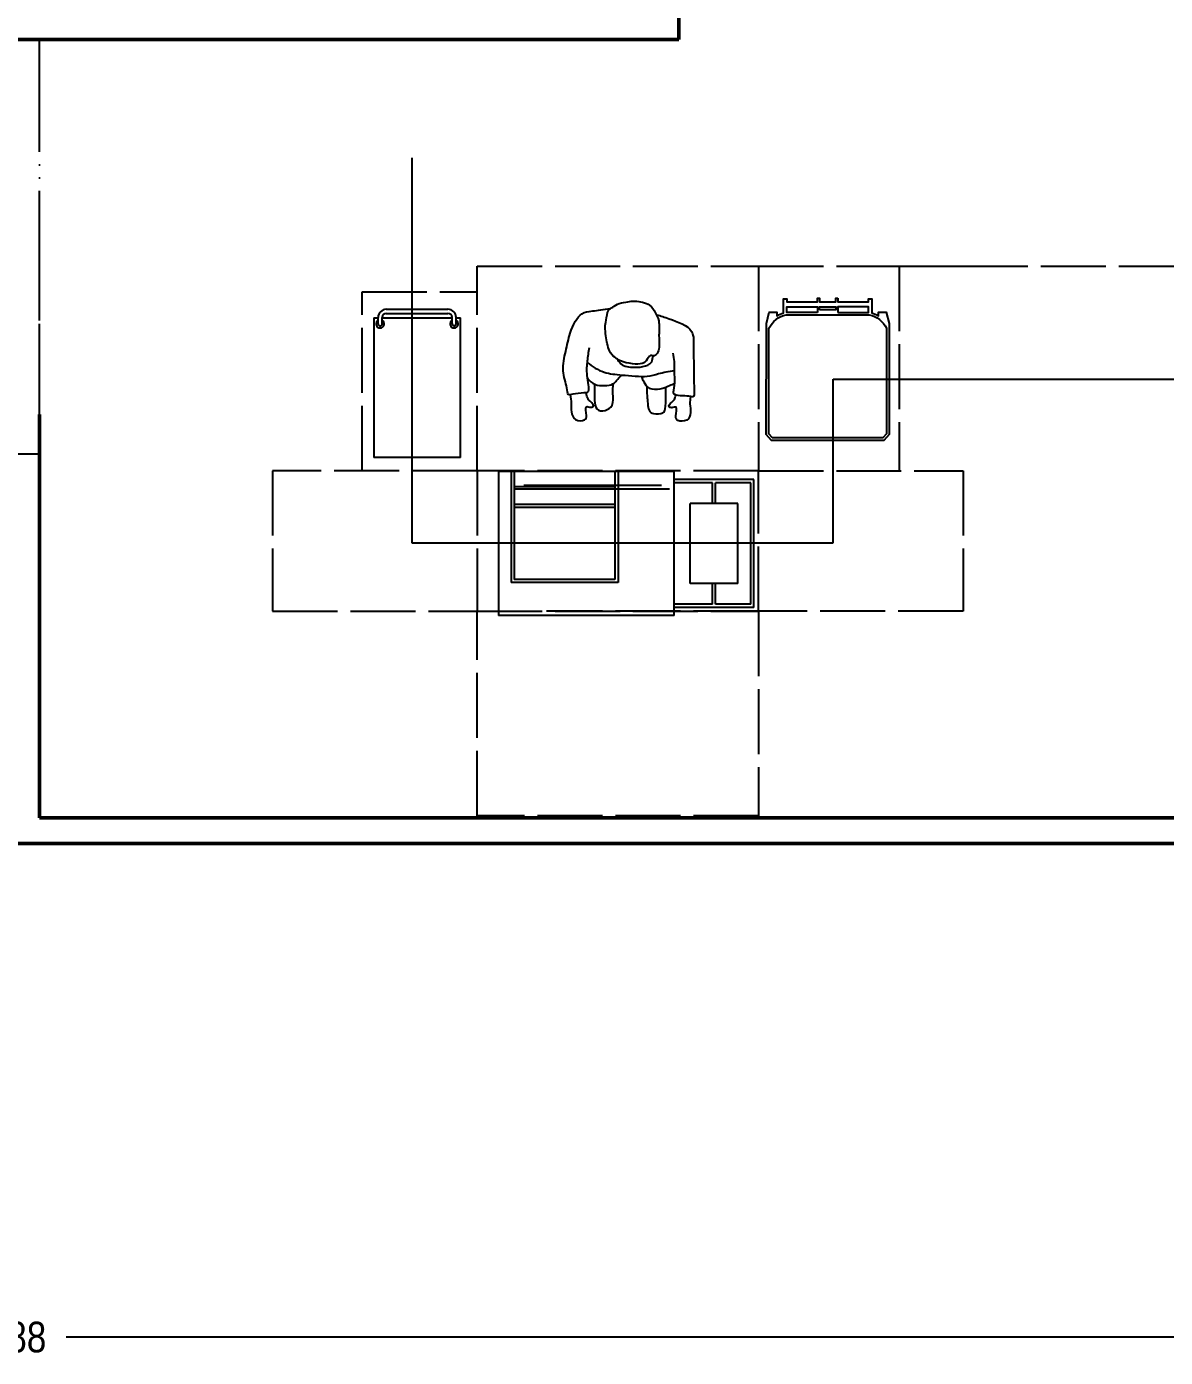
# Model space of a CAD drawing. Header units: millimetres. Extents: x 44692 to 172587, y -26854 to 14445.
# Drawn here: x 148461 to 152914, y -21272 to -16067 of the extents above; entities that cross this region are included whole.
import ezdxf

# ---------------------------------------------------------------- set-up
doc = ezdxf.new("R2010")
doc.units = ezdxf.units.MM
doc.header["$LTSCALE"] = 100
doc.linetypes.add('DASHEDX2', pattern=[3.048, 2.54, -0.508])
doc.linetypes.add('DIVIDEX2', pattern=[6.604, 5.08, -0.508, 0, -0.508, 0, -0.508])
for name, color, linetype in [('Area circulacion', 50, 'DASHEDX2'), ('Area proceso', 90, 'DASHEDX2'), ('Cotas secundarias', 41, 'Continuous'), ('Flujo linea A', 4, 'Continuous'), ('Maquinas', 200, 'Continuous'), ('Personal', 171, 'Continuous'), ('Puertas', 43, 'DIVIDEX2'), ('Transporte semielaborado', 30, 'Continuous')]:
    doc.layers.add(name, color=color, linetype=linetype)
doc.layers.add('Paredes', color=7, linetype='Continuous', lineweight=50)
doc.styles.add('OpenSansCondensed-Light', font='OpenSansCondensed-Light.ttf')
doc.dimstyles.new('Cotas Mateo', dxfattribs={"dimtxt": 120, "dimasz": 70, "dimexe": 0.375, "dimexo": 0.125, "dimgap": 0.1, "dimtad": 1, "dimdec": 0, "dimzin": 12, "dimdsep": 46, "dimtxsty": 'OpenSansCondensed-Light', "dimblk": 'OBLIQUE', "dimcen": 2.5, "dimazin": 3, "dimtfac": 0.5, "dimtdec": 0, "dimtmove": 2, "dimatfit": 3, "dimarcsym": 0})

# ---------------------------------------------------------------- blocks, each defined once
blk = doc.blocks.new('pa17-16')
for points, knots in [([(5.62, 2.5537), (5.6188, 2.5427), (5.6154, 2.5253), (5.6223, 2.4901), (5.6346, 2.4293), (5.661, 2.4064), (5.685, 2.3908), (5.7322, 2.3832), (5.7723, 2.3842), (5.7881, 2.3969), (5.8018, 2.4268), (5.8146, 2.4162), (5.8324, 2.4305), (5.8382, 2.4568), (5.8318, 2.5038), (5.8344, 2.5615), (5.8137, 2.5937), (5.7944, 2.6284), (5.7307, 2.6388), (5.7037, 2.6296), (5.6679, 2.626), (5.6442, 2.6055), (5.6228, 2.5961), (5.6214, 2.5667), (5.62, 2.5537)], [0, 0, 0, 0, 0.297584, 0.631064, 1.068635, 1.39533, 1.69617, 2.097861, 2.458938, 2.716293, 3.010442, 3.199165, 3.447293, 3.731671, 4.119196, 4.541864, 4.881702, 5.22714, 5.673063, 5.989311, 6.327668, 6.644571, 6.906626, 7.259736, 7.259736, 7.259736, 7.259736]), ([(5.5575, 2.4391), (5.5549, 2.4218), (5.5525, 2.3852), (5.5491, 2.3329), (5.5712, 2.2599), (5.5431, 2.2589), (5.5029, 2.2526), (5.4793, 2.2435), (5.4785, 2.2813), (5.4499, 2.3438), (5.4658, 2.4235), (5.4776, 2.5033), (5.5116, 2.5798), (5.5552, 2.585), (5.608, 2.5962), (5.6336, 2.6001)], [0, 0, 0, 0, 0.404899, 0.829805, 1.276298, 1.516647, 1.885942, 2.122553, 2.418487, 2.881882, 3.382407, 3.897515, 4.613825, 5.020942, 5.393355, 5.393355, 5.393355, 5.393355]), ([(5.8196, 2.5846), (5.837, 2.5819), (5.8817, 2.5675), (5.9755, 2.5418), (5.972, 2.4609), (5.9791, 2.3926), (5.9812, 2.315), (5.9891, 2.2612), (5.9692, 2.2664), (5.9401, 2.2663), (5.9063, 2.2668), (5.9005, 2.2811), (5.909, 2.3184), (5.9007, 2.3606), (5.9019, 2.4011), (5.8964, 2.4238), (5.8933, 2.4348)], [6.682038, 6.682038, 6.682038, 6.682038, 7.076266, 7.806153, 8.304227, 8.77662, 9.284333, 9.649979, 9.844608, 10.160206, 10.472731, 10.661147, 10.998544, 11.371438, 11.724832, 12.051545, 12.051545, 12.051545, 12.051545]), ([(5.6724, 2.3994), (5.675, 2.3947), (5.6837, 2.383), (5.7041, 2.3718), (5.7348, 2.3697), (5.774, 2.3728), (5.8085, 2.3874), (5.8116, 2.4015), (5.8144, 2.4199)], [0.121052, 0.121052, 0.121052, 0.121052, 0.297289, 0.584433, 0.895396, 1.26174, 1.600834, 1.760925, 1.760925, 1.760925, 1.760925]), ([(5.5522, 2.3809), (5.573, 2.3653), (5.6222, 2.3398), (5.6924, 2.3383), (5.7952, 2.3323), (5.8376, 2.352), (5.881, 2.3613), (5.9019, 2.366)], [0, 0, 0, 0, 0.49262, 0.970296, 1.525877, 1.91054, 2.357805, 2.357805, 2.357805, 2.357805]), ([(5.5552, 2.3206), (5.5597, 2.3147), (5.5706, 2.3043), (5.5892, 2.2916), (5.6248, 2.2913), (5.6613, 2.2967), (5.6731, 2.3154), (5.6858, 2.3299), (5.6912, 2.3378)], [0, 0, 0, 0, 0.262594, 0.520609, 0.853848, 1.185107, 1.43842, 1.738028, 1.738028, 1.738028, 1.738028]), ([(5.5867, 2.2952), (5.5866, 2.2877), (5.5872, 2.2667), (5.5883, 2.1873), (5.6353, 2.19), (5.6673, 2.2128), (5.6606, 2.2618), (5.6599, 2.2881), (5.6606, 2.3008)], [0.078483, 0.078483, 0.078483, 0.078483, 0.321516, 0.797556, 1.122606, 1.448668, 1.830958, 2.166281, 2.166281, 2.166281, 2.166281]), ([(5.7713, 2.3359), (5.7736, 2.3305), (5.7786, 2.3203), (5.7954, 2.2951), (5.8154, 2.2848), (5.8612, 2.2906), (5.8838, 2.3057), (5.8988, 2.3117), (5.9058, 2.3148)], [0, 0, 0, 0, 0.233477, 0.532145, 0.79329, 1.163492, 1.458071, 1.725911, 1.725911, 1.725911, 1.725911]), ([(5.7943, 2.2992), (5.7951, 2.2858), (5.7984, 2.2614), (5.8038, 2.2002), (5.8255, 2.1869), (5.8672, 2.191), (5.8755, 2.2117), (5.8718, 2.2605), (5.8715, 2.286), (5.871, 2.2978)], [0, 0, 0, 0, 0.353805, 0.775896, 1.041599, 1.377968, 1.615337, 2.001902, 2.313716, 2.313716, 2.313716, 2.313716]), ([(5.4915, 2.2484), (5.4936, 2.2374), (5.4981, 2.215), (5.4968, 2.1806), (5.512, 2.1445), (5.5569, 2.147), (5.5634, 2.1681), (5.5498, 2.2128), (5.5753, 2.1995), (5.5912, 2.209), (5.5741, 2.2257), (5.5617, 2.2339), (5.5559, 2.2515), (5.5556, 2.26)], [0, 0, 0, 0, 0.324329, 0.654038, 0.980089, 1.31306, 1.562526, 1.890179, 2.123217, 2.319335, 2.559559, 2.78492, 3.066636, 3.066636, 3.066636, 3.066636]), ([(5.9713, 2.2652), (5.9703, 2.2553), (5.9686, 2.234), (5.9786, 2.2017), (5.9668, 2.1644), (5.9218, 2.1628), (5.9134, 2.1832), (5.9229, 2.229), (5.8988, 2.2135), (5.882, 2.2215), (5.8976, 2.2397), (5.908, 2.248), (5.912, 2.2618), (5.9127, 2.2683)], [0.038839, 0.038839, 0.038839, 0.038839, 0.324329, 0.654038, 0.980089, 1.31306, 1.562526, 1.890179, 2.123217, 2.319335, 2.559559, 2.78492, 2.989829, 2.989829, 2.989829, 2.989829])]:
    blk.add_open_spline(points, degree=3, knots=knots)
blk = doc.blocks.new('_OBLIQUE')
at = {"color": 0, "linetype": 'ByBlock'}
blk.add_line((-0.5, -0.5), (0.5, 0.5), dxfattribs=at)
blk = doc.blocks.new('*D137')
at = {"layer": 'Cotas secundarias', "color": 0, "lineweight": -2, "transparency": 16777216}
for p, q in [((131125.6, -19261.7), (131125.6, -21193.7)), ((166013.2, -19261.7), (166013.2, -21193.7)), ((131125.6, -21193.3), (148078.7, -21193.3)), ((166013.2, -21193.3), (148616.1, -21193.3))]:
    blk.add_line(p, q, dxfattribs=at)
at = {"layer": 'Defpoints', "color": 0, "transparency": 16777216}
for p in [(131125.6, -19261.6), (166013.2, -19261.6), (166013.2, -21193.3)]:
    blk.add_point(p, dxfattribs=at)
at = {"layer": 'Cotas secundarias', "color": 0, "lineweight": -2, "transparency": 16777216, "xscale": 70, "yscale": 70, "zscale": 70, "rotation": 180}
blk.add_blockref('_OBLIQUE', (131125.6, -21193.3), dxfattribs=at)
at = {"layer": 'Cotas secundarias', "color": 0, "lineweight": -2, "transparency": 16777216, "xscale": 70, "yscale": 70, "zscale": 70}
blk.add_blockref('_OBLIQUE', (166013.2, -21193.3), dxfattribs=at)
at = {"layer": 'Cotas secundarias', "color": 0, "transparency": 16777216, "insert": (148347.4, -21193.3), "char_height": 120, "attachment_point": 5, "style": 'OpenSansCondensed-Light'}
blk.add_mtext('34888', dxfattribs=at)

msp = doc.modelspace()

# ---------------------------------------------------------------- linework, layer by layer
at = {"layer": 'Area circulacion', "color": 2}
msp.add_line((150011.465, -16117.233), (149911.465, -16117.233), dxfattribs=at)
at = {"layer": 'Area circulacion'}
for p, q in [((151872.831, -17004.062), (152122.831, -17004.062)), ((152122.831, -17004.062), (153022.831, -17004.062))]:
    msp.add_line(p, q, dxfattribs=at)
at = {"layer": 'Area proceso'}
for p, q in [((150222.831, -17804.062), (150222.831, -17004.062)), ((150222.831, -17004.062), (151322.831, -17004.062)), ((151322.831, -17004.062), (151322.831, -17804.062)), ((151322.831, -17004.062), (151872.831, -17004.062)), ((151872.831, -17004.062), (151872.831, -17804.062)), ((149772.831, -17804.062), (149772.831, -17104.062)), ((149772.831, -17104.062), (150222.831, -17104.062)), ((150222.831, -17804.062), (149422.831, -17804.062)), ((149422.831, -17804.062), (149422.831, -18354.062)), ((150222.831, -17804.062), (149772.831, -17804.062)), ((150222.831, -17804.062), (150222.831, -18354.062)), ((151322.831, -17804.062), (150222.831, -17804.062)), ((151322.831, -18354.062), (151322.831, -17804.062)), ((151322.831, -17804.062), (152122.831, -17804.062)), ((151322.831, -17804.062), (151872.831, -17804.062)), ((152122.831, -17804.062), (152122.831, -18354.062)), ((149422.831, -18354.062), (150222.831, -18354.062)), ((150222.831, -18354.062), (151322.831, -18354.062)), ((150222.831, -19154.062), (150222.831, -18354.062)), ((151322.831, -18354.062), (150494.588, -18354.062)), ((151322.831, -18354.062), (151322.831, -19154.062)), ((152122.831, -18354.062), (151322.831, -18354.062)), ((151322.831, -19154.062), (150222.831, -19154.062))]:
    msp.add_line(p, q, dxfattribs=at)
at = {"layer": 'Flujo linea A'}
for p, q in [((149967.936, -16579.866), (149967.936, -18085.915)), ((151614.545, -18085.915), (151614.545, -17445.973)), ((151614.545, -17445.973), (154111.708, -17445.973)), ((149967.936, -18085.915), (151614.545, -18085.915))]:
    msp.add_line(p, q, dxfattribs=at)
at = {"layer": 'Maquinas'}
for p, q in [((150305.923, -17807.706), (150305.923, -18369.869)), ((150993.012, -17807.706), (150305.923, -17807.706)), ((150355.893, -17807.706), (150355.893, -18241.821)), ((150368.386, -17807.706), (150368.386, -18229.329)), ((150761.9, -17807.706), (150761.9, -18229.329)), ((150774.393, -17807.706), (150774.393, -18241.821)), ((150993.012, -18369.869), (150993.012, -17807.706)), ((151305.325, -17838.937), (150993.012, -17838.937)), ((150993.012, -18338.638), (150993.012, -17838.937)), ((151142.922, -17851.43), (150993.012, -17851.43)), ((151142.922, -17932.631), (151142.922, -17851.43)), ((151292.832, -17851.43), (151155.415, -17851.43)), ((151155.415, -17932.631), (151155.415, -17851.43)), ((151292.832, -18326.146), (151292.832, -17851.43)), ((151305.325, -18338.638), (151305.325, -17838.937)), ((150761.9, -17867.309), (150368.386, -17867.309)), ((150975.121, -17876.789), (150369.561, -17876.789)), ((150405.702, -17860.55), (150944.442, -17860.55)), ((150761.9, -17935.754), (150368.386, -17935.754)), ((150761.9, -17948.247), (150368.386, -17948.247)), ((151242.862, -17932.631), (151055.474, -17932.631)), ((151055.474, -18244.944), (151055.474, -17932.631)), ((151242.862, -18244.944), (151242.862, -17932.631)), ((150774.393, -18241.821), (150355.57, -18241.821)), ((150761.9, -18229.329), (150368.386, -18229.329)), ((151242.862, -18244.944), (151055.474, -18244.944)), ((151142.922, -18326.146), (151142.922, -18244.944)), ((151155.415, -18326.146), (151155.415, -18244.944)), ((150993.012, -18369.869), (150305.923, -18369.869)), ((151142.922, -18326.146), (150993.012, -18326.146)), ((151305.325, -18338.638), (150993.012, -18338.638)), ((151292.832, -18326.146), (151155.415, -18326.146))]:
    msp.add_line(p, q, dxfattribs=at)
at = {"layer": 'Paredes'}
for p, q in [((151011.465, -16117.233), (151011.465, -15567.233)), ((148511.465, -16117.233), (148411.465, -16117.233)), ((148511.465, -16117.233), (150511.465, -16117.233)), ((150511.465, -16117.233), (150911.465, -16117.233)), ((150911.465, -16117.233), (151011.465, -16117.233)), ((148511.465, -17584.805), (148511.465, -18161.604)), ((148511.465, -19161.604), (148511.465, -18161.604)), ((148511.465, -19161.604), (151441.652, -19161.604)), ((151441.652, -19161.604), (165913.246, -19161.604)), ((151441.652, -19261.604), (148511.465, -19261.604)), ((151441.652, -19261.604), (166013.246, -19261.604))]:
    msp.add_line(p, q, dxfattribs=at)
at = {"layer": 'Paredes', "color": 0}
msp.add_line((148411.465, -19261.604), (148511.465, -19261.604), dxfattribs=at)
at = {"layer": 'Puertas'}
for p, q in [((148511.465, -17217.233), (148511.465, -16117.233)), ((148511.465, -17738.229), (148511.465, -16836.415)), ((148411.465, -17738.229), (148511.465, -17738.229))]:
    msp.add_line(p, q, dxfattribs=at)
at = {"layer": 'Transporte semielaborado'}
for p, q in [((149867.678, -17172.85), (150109.049, -17172.85)), ((149818.921, -17205.742), (149826.895, -17205.742)), ((149818.921, -17205.742), (149818.921, -17213.716)), ((149818.921, -17205.742), (149835.783, -17205.742)), ((149818.921, -17205.742), (149818.921, -17229.663)), ((149818.921, -17205.742), (149818.921, -17751.945)), ((149818.921, -17205.742), (149835.783, -17205.742)), ((149835.783, -17229.663), (149835.783, -17204.745)), ((149851.73, -17229.663), (149851.73, -17204.745)), ((149851.73, -17205.742), (150124.997, -17205.742)), ((149867.678, -17188.798), (150109.049, -17188.798)), ((150124.997, -17229.663), (150124.997, -17204.745)), ((150140.944, -17229.663), (150140.944, -17204.745)), ((150140.944, -17205.742), (150157.806, -17205.742)), ((150157.806, -17751.945), (150157.806, -17205.742)), ((150157.806, -17751.945), (149818.921, -17751.945))]:
    msp.add_line(p, q, dxfattribs=at)
for points in [[(151633.914, -17129.715), (151633.914, -17143.442), (151753.06, -17143.442), (151753.06, -17132.54), (151759.574, -17132.54), (151766.09, -17132.54), (151766.46, -17186.734, -0.06535175), (151792.629, -17198.647), (151792.519, -17183.92), (151822.631, -17183.92), (151833.624, -17228.349), (151833.91, -17663.03), (151813.792, -17686.082), (151593.767, -17686.082), (151373.742, -17686.082), (151353.624, -17663.03), (151353.91, -17228.349), (151364.903, -17183.92), (151395.014, -17183.92), (151394.905, -17198.647, -0.06535175), (151421.073, -17186.734), (151421.444, -17132.54), (151427.96, -17132.54), (151434.474, -17132.54), (151434.474, -17143.442), (151553.62, -17143.442), (151553.62, -17129.715), (151561.742, -17129.715), (151561.742, -17143.442), (151593.767, -17143.442), (151625.791, -17143.442), (151625.791, -17129.715)], [(151823.636, -17246.678), (151823.908, -17659.283), (151809.246, -17676.082), (151593.767, -17676.082), (151378.288, -17676.082), (151363.626, -17659.283), (151363.898, -17246.678, -0.22212915), (151431.021, -17194.425), (151756.513, -17194.425, -0.22212915)]]:
    msp.add_lwpolyline(points, format="xyb", close=True, dxfattribs=at)
for points in [[(151553.62, -17184.87), (151434.474, -17184.87), (151434.474, -17162.844), (151553.62, -17162.844), (151553.62, -17184.862)], [(151633.914, -17184.87), (151753.06, -17184.87), (151753.06, -17162.844), (151633.914, -17162.844), (151633.914, -17184.862)]]:
    msp.add_lwpolyline(points, dxfattribs=at)
msp.add_lwpolyline([(151561.742, -17174.857), (151561.742, -17162.844), (151593.767, -17162.844), (151625.791, -17162.844), (151625.791, -17174.857), (151593.767, -17174.857)], close=True, dxfattribs=at)
for centre, radius, start, end in [((149867.678, -17204.745), 31.895, 90, 180), ((150109.049, -17204.745), 31.895, 0, 90), ((149843.756, -17229.663), 15.948, 120, 60), ((149867.678, -17204.745), 15.948, 90, 180), ((150109.049, -17204.745), 15.948, 0, 90), ((150132.97, -17229.663), 15.948, 120, 60), ((149843.756, -17229.663), 7.974, 180, 0), ((150132.97, -17229.663), 7.974, 179.999891, 0), ((150132.97, -17229.663), 7.974, 270, 0)]:
    msp.add_arc(centre, radius, start, end, dxfattribs=at)

# ---------------------------------------------------------------- block references
at = {"layer": 'Personal', "xscale": 979.1504951166465, "yscale": 979.1504951166465, "zscale": 979.1504951166465, "rotation": 357.1795616327971}
msp.add_blockref('pa17-16', (145108.455, -19441.669), dxfattribs=at)

# ---------------------------------------------------------------- dimensions: what is measured, and where the dimension line sits
at = {"layer": 'Cotas secundarias'}
dim = msp.add_linear_dim(base=(166013.246, -21193.321), p1=(131125.573, -19261.604), p2=(166013.246, -19261.604), dimstyle='Cotas Mateo', dxfattribs=at)
dim.commit()
dim.dimension.update_dxf_attribs({"geometry": '*D137', "text_midpoint": (148347.406, -21193.321), "dimtype": 160})

doc.saveas('drawing.dxf')
